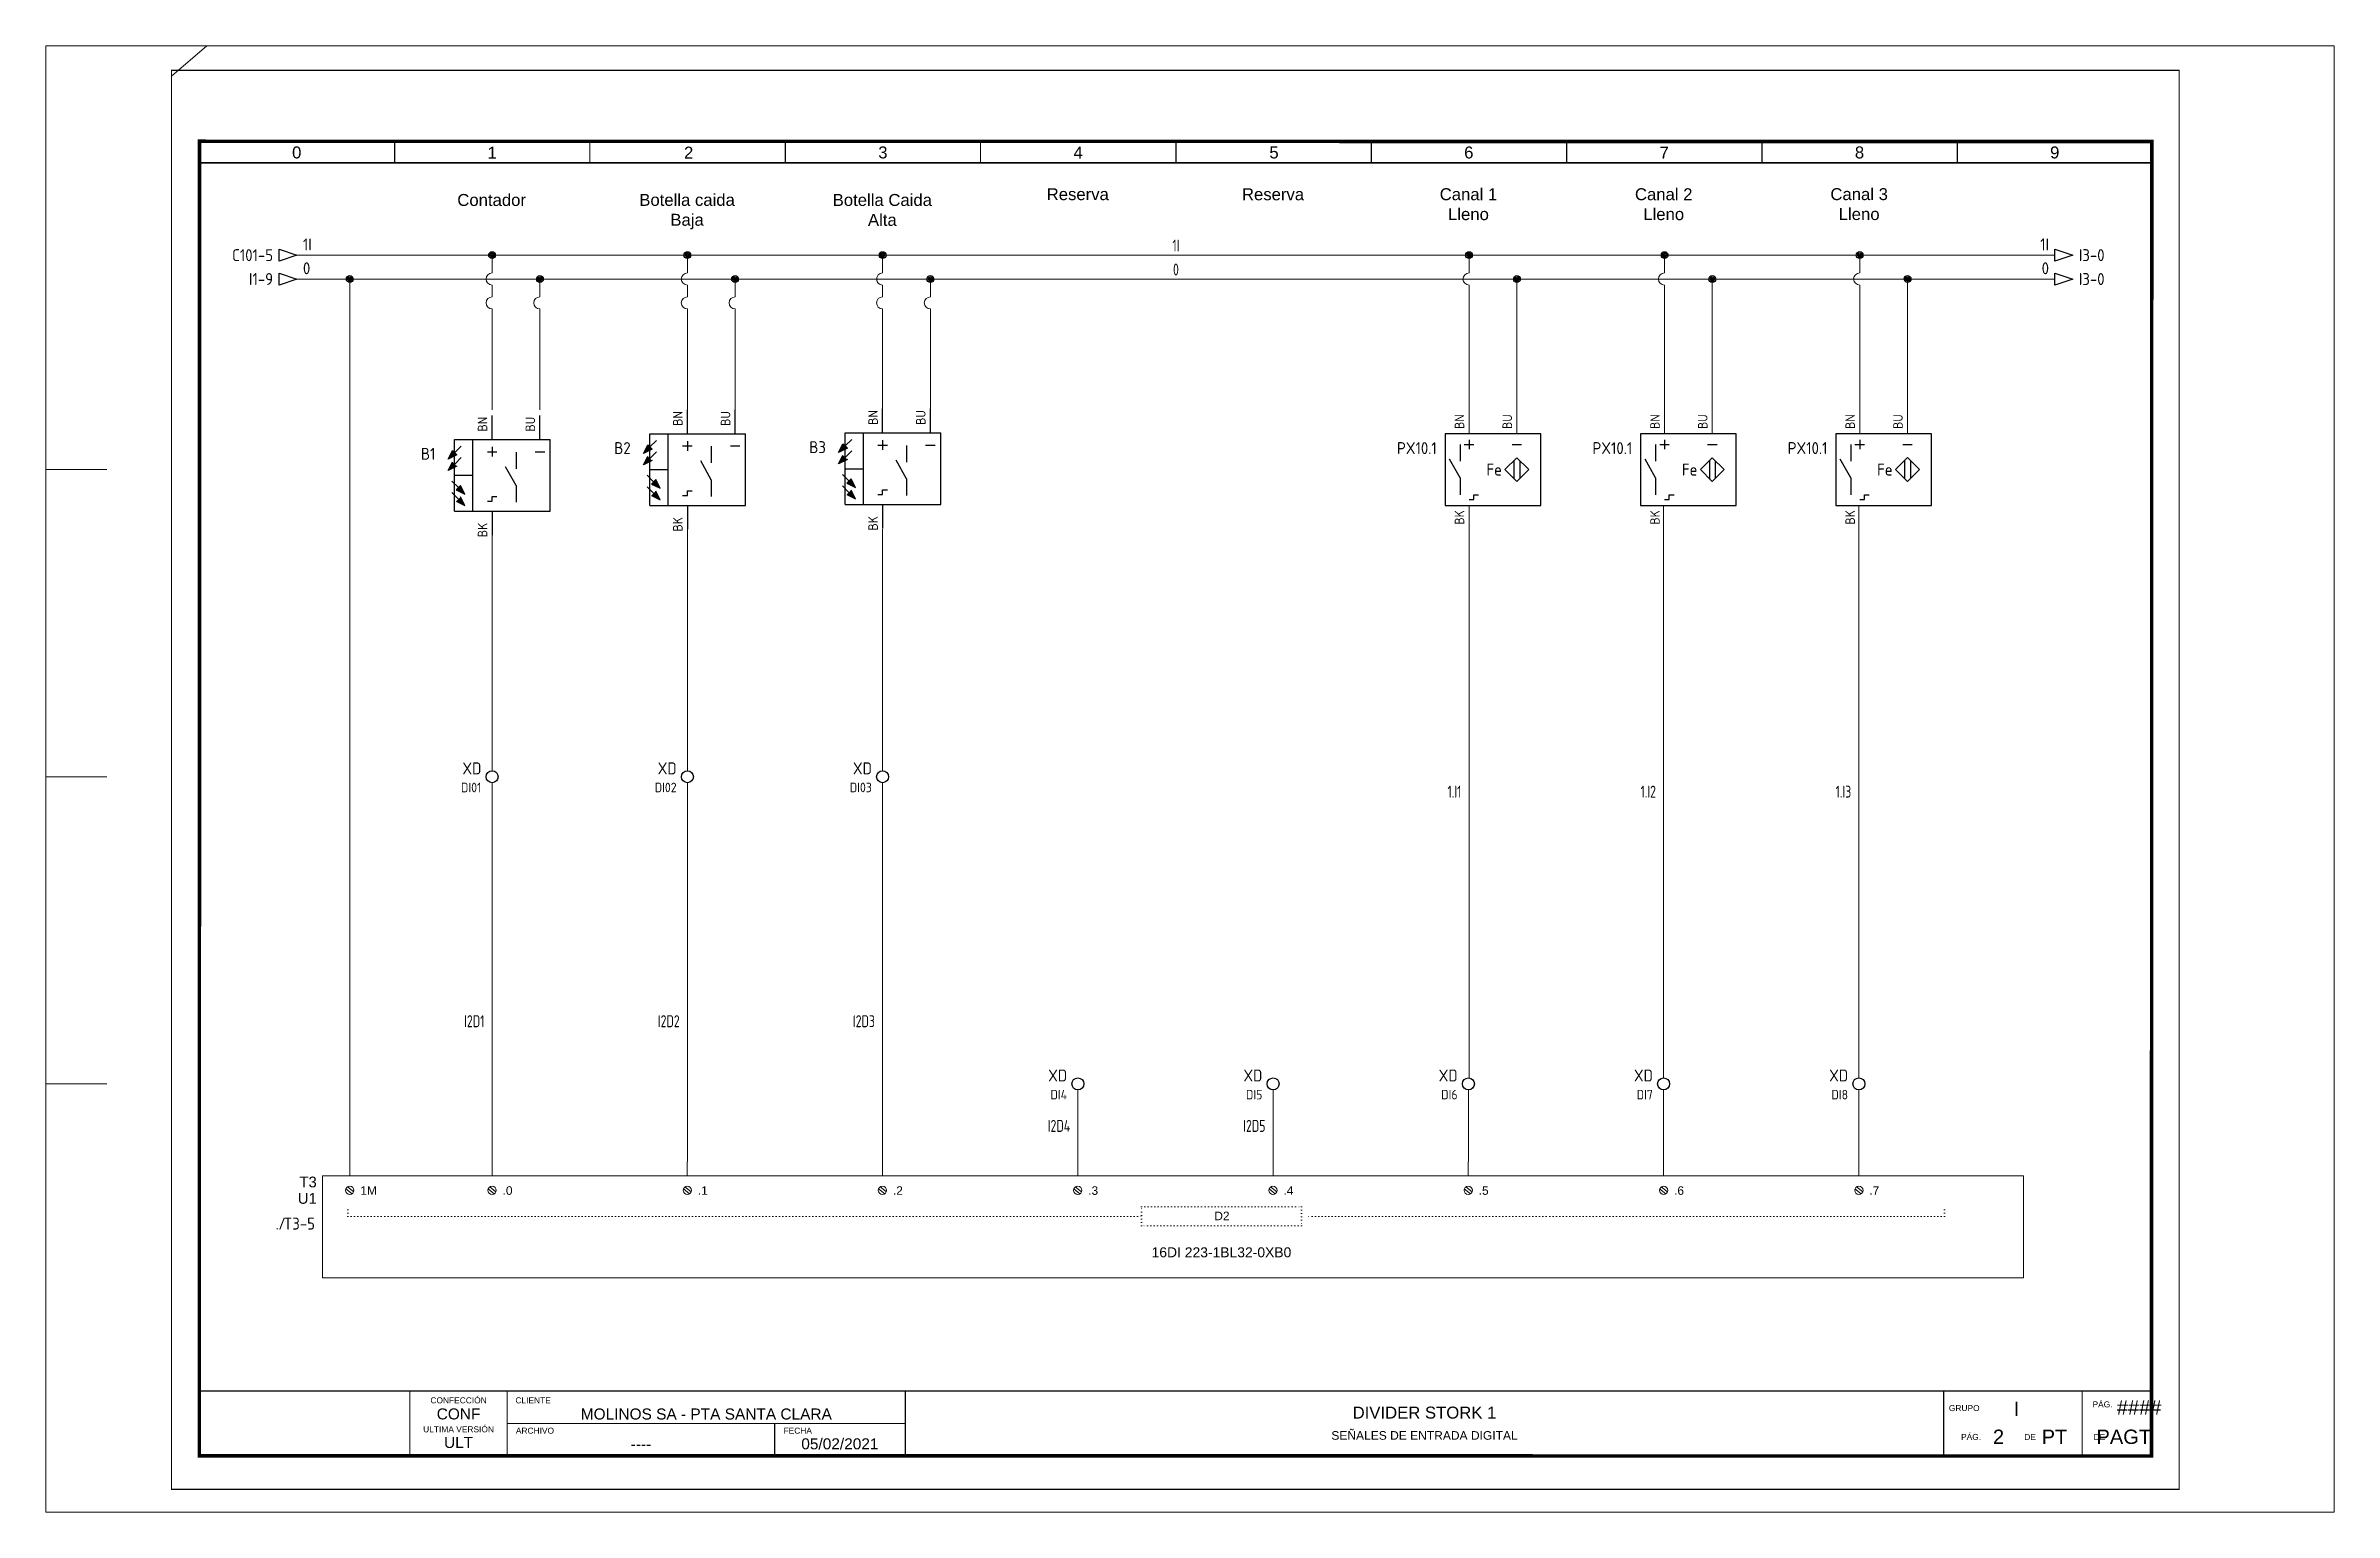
# Paper-space layout 'Layout1' of a CAD drawing. Header units: millimetres. Extents: x -26 to 453, y -5 to 302.
# The model-space entities are those that its viewports show. They can reach past a viewport. Long polylines and large blocks are cut down to what shows.
import ezdxf
from ezdxf.enums import TextEntityAlignment as Align

# ---------------------------------------------------------------- set-up
doc = ezdxf.new("R2010")
doc.units = ezdxf.units.MM
doc.linetypes.add('ACAD_ISO07W100', pattern=[3, 0, -3])
for name, color, linetype in [('BLK_12_THHN', 9, 'Continuous'), ('SYMS', 7, 'Continuous'), ('TAGS', 150, 'Continuous'), ('TERMS', 123, 'Continuous'), ('WIREFIXED', 7, 'Continuous'), ('WIRENO', 72, 'Continuous'), ('WIREREF', 52, 'Continuous'), ('WIREREF_DEST', 52, 'Continuous'), ('XREF', 7, 'Continuous')]:
    doc.layers.add(name, color=color, linetype=linetype)
for name, color, linetype, lineweight in [('eProC - L2', 41, 'Continuous', 20), ('RED_05', 1, 'Continuous', 5), ('RED_15', 1, 'Continuous', 15), ('WHT_15', 7, 'Continuous', 15)]:
    doc.layers.add(name, color=color, linetype=linetype, lineweight=lineweight)
doc.styles.get("Standard").update_dxf_attribs({"font": 'arial.ttf'})
doc.styles.add('WD_IEC', font='ISOCP2.shx', dxfattribs={"width": 0.9, "height": 4})
picture_1 = doc.add_image_def('image1.jpg', size_in_pixel=(564, 174))

# ---------------------------------------------------------------- blocks, each defined once
blk = doc.blocks.new('eproc_rotulo_010')
at = {"layer": 'eProC - L2', "color": 0, "lineweight": 5, "const_width": 0.233}
for points in [[(0.12, 297.12), (420.12, 297.12), (420.12, 0.12), (0.12, 0.12), (0.12, 297.12)], [(5.9, 20.72), (414.37, 20.7)], [(49.98, 7.12), (49.98, 20.72)], [(70.35, 7.12), (70.35, 20.72)], [(153.64, 7.04), (153.64, 20.64)], [(70.35, 13.92), (153.64, 13.92)], [(126.3, 7.12), (126.3, 13.92)]]:
    blk.add_lwpolyline(points, dxfattribs=at)
at = {"layer": 'eProC - L2', "color": 0}
blk.add_lwpolyline([(420.12, 0.12), (420.12, 297.12), (0.12, 297.12), (0.12, 0.12), (420.12, 0.12)], dxfattribs=at)
at = {"layer": 'eProC - L2', "color": 0, "lineweight": 40, "const_width": 0.75}
blk.add_lwpolyline([(5.92, 7.13), (414.37, 7.11), (414.4, 282.24), (5.95, 282.27)], close=True, dxfattribs=at)
at = {"layer": 'eProC - L2', "color": 0, "lineweight": 5, "const_width": 0.233}
for points in [[(46.8, 277.83), (5.9, 277.83), (5.9, 282.27), (46.8, 282.27)], [(87.64, 277.83), (46.75, 277.83), (46.75, 282.27), (87.64, 282.27)], [(128.54, 277.83), (87.64, 277.83), (87.64, 282.26), (128.54, 282.26)], [(169.38, 277.83), (128.49, 277.83), (128.49, 282.26), (169.38, 282.26)], [(210.28, 277.82), (169.38, 277.82), (169.38, 282.26), (210.28, 282.26)], [(251.12, 277.82), (210.23, 277.82), (210.23, 282.26), (251.12, 282.26)], [(292.02, 277.82), (251.12, 277.82), (251.12, 282.25), (292.02, 282.25)], [(332.86, 277.82), (291.97, 277.82), (291.97, 282.25), (332.86, 282.25)], [(373.76, 277.83), (332.86, 277.83), (332.86, 282.27), (373.76, 282.27)], [(414.6, 277.83), (373.71, 277.83), (373.71, 282.27), (414.6, 282.27)]]:
    blk.add_lwpolyline(points, close=True, dxfattribs=at)
at = {"layer": 'eProC - L2', "color": 0, "lineweight": 0, "const_width": 0.233}
for points in [[(370.87, 7.1), (370.87, 20.7)], [(399.87, 7.1), (399.87, 20.7)]]:
    blk.add_lwpolyline(points, dxfattribs=at)
at = {"layer": 'eProC - L2', "color": 0, "lineweight": 20, "char_height": 2.5, "attachment_point": 8}
for s, insert in [('{\\fArial|b0|i0|c0|p18;0}', (26.3, 278.65)), ('{\\fArial|b0|i0|c0|p18;1}', (67.19, 278.65)), ('{\\fArial|b0|i0|c0|p18;2}', (108.3, 278.65)), ('{\\fArial|b0|i0|c0|p18;3}', (148.93, 278.65)), ('{\\fArial|b0|i0|c0|p18;4}', (189.78, 278.65)), ('{\\fArial|b0|i0|c0|p18;5}', (230.77, 278.65)), ('{\\fArial|b0|i0|c0|p18;6}', (271.52, 278.65)), ('{\\fArial|b0|i0|c0|p18;7}', (312.41, 278.65)), ('{\\fArial|b0|i0|c0|p18;8}', (353.26, 278.65)), ('{\\fArial|b0|i0|c0|p18;9}', (394.11, 278.65))]:
    blk.add_mtext(s, dxfattribs=dict(at, insert=insert))
at = {"layer": 'eProC - L2', "color": 0, "char_height": 1.2552}
for s, insert, attachment_point in [('{\\fArial|b0|i0|c0|p18;CONFECCIÓN }', (60.16, 18.11), 8), ('{\\fArial|b0|i0|c0|p18;CLIENTE}', (72.05, 18.11), 7), ('{\\fArial|b0|i0|c0|p18;GRUPO}', (371.96, 16.49), 7), ('{\\fArial|b0|i0|c0|p18;PÁG.}', (402.01, 17.26), 7), ('{\\fArial|b0|i0|c0|p18;ULTIMA VERSIÓN}', (60.16, 12.05), 8), ('{\\fArial|b0|i0|c0|p18;ARCHIVO}', (72.15, 11.76), 7), ('{\\fArial|b0|i0|c0|p18;FECHA}', (128.15, 11.76), 7), ('{\\fArial|b0|i0|c0|p18;PÁG.}', (374.51, 10.46), 7), ('{\\fArial|b0|i0|c0|p18;DE}', (387.74, 10.46), 7), ('{\\fArial|b0|i0|c0|p18;DE}', (402.24, 10.46), 7)]:
    blk.add_mtext(s, dxfattribs=dict(at, insert=insert, attachment_point=attachment_point))
at = {"layer": 'eProC - L2', "color": 0}
for tag, height, p in [('CONF', 2.31, (60.16, 14.76)), ('CLIENTE', 2.31, (111.99, 14.74)), ('DESC_1', 2.5, (262.25, 14.94)), ('ULT', 2.31, (60.16, 8.79)), ('ARCH', 2.31, (98.32, 8.46)), ('FECHA', 2.31, (139.94, 8.5)), ('DESC__2', 1.8, (262.25, 10.51))]:
    blk.add_attdef(tag, text='', height=height, dxfattribs=at).set_placement(p, align=Align.CENTER)
for tag, p in [('GR', (386.11, 17)), ('PGRAL', (411.76, 17.25)), ('PG', (382.35, 11.13)), ('PT', (394.05, 11.13)), ('PAGT', (408.55, 11.13))]:
    blk.add_attdef(tag, text='', height=3, dxfattribs=at).set_placement(p, align=Align.MIDDLE_CENTER)
at = {"layer": 'eProC - L2', "color": 0, "flags": 9}
blk.add_attdef('WD_TB', (0.12, 0.12), '', height=2.5, dxfattribs=at)
at = {"layer": 'eProC - L2', "color": 0}
image = blk.add_image(picture_1, insert=(5.9, 7.12), size_in_units=(44.08, 13.6), dxfattribs=at)
image.dxf.flags = 7
blk = doc.blocks.new('eProC_B1200_200')
at = {"layer": 'eProC - L2'}
blk.add_lwpolyline([(0, 0), (408.5, 0), (408.5, -257.01), (0, -257.01)], close=True, dxfattribs=at)
for points in [[(31.51, -209.06), (31.51, -211.98)], [(61.28, -209.06), (61.28, -211.98)], [(102.12, -209.06), (102.12, -211.98)], [(142.97, -209.06), (142.97, -211.98)], [(183.82, -209.06), (183.82, -211.98)], [(224.68, -209.06), (224.68, -211.98)], [(265.52, -209.06), (265.52, -211.98)], [(306.38, -209.06), (306.38, -211.98)], [(347.23, -209.06), (347.23, -211.98)], [(381.68, -211.98), (25.8, -211.98)], [(25.8, -233.3), (25.8, -211.98)], [(31.98, -215.75), (30.69, -214.73)], [(31, -214.3), (32.32, -215.34)], [(61.74, -215.75), (60.45, -214.73)], [(60.77, -214.3), (62.08, -215.34)], [(102.59, -215.75), (101.3, -214.73)], [(101.62, -214.3), (102.93, -215.34)], [(143.41, -215.75), (142.12, -214.73)], [(142.44, -214.3), (143.76, -215.34)], [(184.26, -215.75), (182.97, -214.73)], [(183.29, -214.3), (184.61, -215.34)], [(225.11, -215.75), (223.82, -214.73)], [(224.14, -214.3), (225.46, -215.34)], [(265.96, -215.75), (264.67, -214.73)], [(264.99, -214.3), (266.31, -215.34)], [(306.84, -215.75), (305.55, -214.73)], [(305.87, -214.3), (307.18, -215.34)], [(347.69, -215.75), (346.4, -214.73)], [(346.72, -214.3), (348.03, -215.34)], [(381.68, -211.98), (381.68, -233.3)], [(25.8, -233.3), (381.68, -233.3)]]:
    blk.add_lwpolyline(points, dxfattribs=at)
at = {"layer": 'eProC - L2', "linetype": 'ACAD_ISO07W100', "ltscale": 0.2}
for points in [[(31.1, -219.07), (31.1, -220.51), (197.13, -220.51)], [(365.14, -219.07), (365.14, -220.51), (232.1, -220.51)]]:
    blk.add_lwpolyline(points, dxfattribs=at)
blk.add_lwpolyline([(197.13, -218.43), (230.6, -218.43), (230.6, -222.41), (197.13, -222.41)], close=True, dxfattribs=at)
at = {"layer": 'eProC - L2'}
for centre in [(31.51, -215.01), (61.28, -215.01), (102.12, -215.01), (142.95, -215.01), (183.8, -215.01), (224.65, -215.01), (265.5, -215.01), (306.38, -215.01), (347.23, -215.01)]:
    blk.add_circle(centre, 0.871, dxfattribs=at)
at = {"layer": 'eProC - L2', "char_height": 1.786, "attachment_point": 1}
for s, insert in [('1M', (33.7, -214.16)), ('.0', (63.47, -214.16)), ('.1', (104.32, -214.16)), ('.2', (145.14, -214.16)), ('.3', (185.99, -214.16)), ('.4', (226.84, -214.16)), ('.5', (267.69, -214.16)), ('.6', (308.57, -214.16)), ('.7', (349.42, -214.16))]:
    blk.add_mtext_dynamic_manual_height_columns(s, width=4.8385, gutter_width=11.16, heights=[0], dxfattribs=dict(at, insert=insert))
at = {"layer": 'eProC - L2'}
for tag, p in [('GXX1', (24.6, -214.37)), ('ID1', (24.6, -217.82))]:
    blk.add_attdef(tag, text='', height=2.23, dxfattribs=at).set_placement(p, align=Align.RIGHT)
for tag, height, p in [('BYTE', 1.79, (213.97, -221.26)), ('DESC1', 2.08, (213.87, -229.02))]:
    blk.add_attdef(tag, text='', height=height, dxfattribs=at).set_placement(p, align=Align.CENTER)
blk = doc.blocks.new('WDDOT')
for radius in [0.72, 0.449, 0.223]:
    blk.add_circle((0, 0), radius)
blk = doc.blocks.new('HA1D3')
blk.add_lwpolyline([(0, 0), (-3.75, -1.25), (-3.75, 1.25)], close=True)
at = {"style": 'WD_IEC'}
blk.add_attdef('XREF', text='', height=2.5, dxfattribs=at).set_placement((-5, 0), align=Align.MIDDLE_RIGHT)
at = {"style": 'WD_IEC', "flags": 1}
blk.add_attdef('SIGCODE', text='', height=1, dxfattribs=at).set_placement((-2.5, 1.8), align=Align.RIGHT)
at = {"style": 'WD_IEC'}
for tag, p, height, flags in [('X1TERM01', (0, 0), 0.32, 1), ('WIRENO', (1.25, 1), 2.5, 8)]:
    blk.add_attdef(tag, p, '', height=height, dxfattribs=dict(at, flags=flags))
blk.add_attdef('DESC1', text='', height=2.5, dxfattribs=at).set_placement((1.25, -1), align=Align.TOP_LEFT)
blk = doc.blocks.new('WD_WNH')
at = {"linetype": 'Continuous', "style": 'WD_IEC', "width": 0.8}
blk.add_attdef('WIRENO', text='', height=2.5, dxfattribs=at).set_placement((0, 0.75), align=Align.CENTER)
at = {"style": 'WD_IEC', "flags": 1}
for tag, p in [('W08USER', (0, 0.375)), ('W04USER', (0, 0.875)), ('W05USER', (0, 0.75)), ('W09USER', (0, 0.25)), ('W03USER', (0, 1)), ('W06USER', (0, 0.625)), ('W07USER', (0, 0.5)), ('W02USER', (0, 1.125)), ('W01USER', (0, 1.25)), ('W10USER', (0, 0.125))]:
    blk.add_attdef(tag, text='', height=0.08, dxfattribs=at).set_placement(p, align=Align.CENTER)
blk = doc.blocks.new('VT0002')
blk.add_circle((0, 0), 1.25)
at = {"style": 'WD_IEC', "flags": 1}
for tag, p, height in [('ASSYCODE', (2.75, 10.75), 1), ('CATDESC', (2.75, 9.25), 1), ('MFG', (2.75, 7.25), 1.5), ('CAT', (2.75, 4.75), 1.5), ('X4PIN01', (-1.25, 1), 0.25), ('X4TERM01', (-1.25, 0), 0.25), ('X4TERMDESC01', (-1.25, 0.5), 0.4), ('STRIPSEQ', (0, 0), 0.025), ('X2PIN01', (0, 2.25), 0.25), ('X2TERM01', (0, 1.25), 0.25), ('X8PIN01', (0, -0.25), 0.25), ('X2TERMDESC01', (0, 1.75), 0.4), ('X1PIN01', (1.25, 1), 0.25), ('X1TERM01', (1.25, 0), 0.25), ('X1TERMDESC01', (1.25, 0.5), 0.4), ('LINKTERM', (0, -0.04), 0.025), ('X8TERM01', (0, -1.25), 0.25), ('X8TERMDESC01', (0, -0.75), 0.4)]:
    blk.add_attdef(tag, p, '', height=height, dxfattribs=at)
at = {"style": 'WD_IEC'}
for tag, p in [('INST', (-2.25, 6.5)), ('LOC', (-2.25, 3.5)), ('DESC1', (-2.25, -6.25)), ('DESC2', (-2.25, -9.25)), ('DESC3', (-2.25, -12.25))]:
    blk.add_attdef(tag, text='', height=2.5, dxfattribs=at).set_placement(p, align=Align.RIGHT)
at = {"style": 'WD_IEC', "flags": 8}
for tag, height, p in [('TAGSTRIP', 2.5, (-2.25, 0.5)), ('TERM01', 2, (-2.25, -3.25))]:
    blk.add_attdef(tag, text='', height=height, dxfattribs=at).set_placement(p, align=Align.RIGHT)
blk = doc.blocks.new('WD_WNV')
at = {"linetype": 'Continuous', "style": 'WD_IEC', "width": 0.8}
blk.add_attdef('WIRENO', text='', height=2.5, dxfattribs=at).set_placement((-1.6, 0), align=Align.MIDDLE_RIGHT)
at = {"style": 'WD_IEC', "flags": 1}
for tag, p in [('W08USER', (-1, 0.375)), ('W04USER', (-1, 0.875)), ('W05USER', (-1, 0.75)), ('W09USER', (-1, 0.25)), ('W03USER', (-1, 1)), ('W06USER', (-1, 0.625)), ('W07USER', (-1, 0.5)), ('W02USER', (-1, 1.125)), ('W01USER', (-1, 1.25)), ('W10USER', (-1, 0.125))]:
    blk.add_attdef(tag, text='', height=0.08, dxfattribs=at).set_placement(p, align=Align.CENTER)
blk = doc.blocks.new('HA1S1')
blk.add_lwpolyline([(0, 1.25), (3.75, 0), (0, -1.25)], close=True)
at = {"style": 'WD_IEC'}
for tag, height, flags, p in [('WIRENO', 2.5, 8, (-1.25, 1)), ('SIGCODE', 1, 1, (5, 1.8))]:
    blk.add_attdef(tag, text='', height=height, dxfattribs=dict(at, flags=flags)).set_placement(p, align=Align.RIGHT)
at = {"style": 'WD_IEC', "flags": 1}
blk.add_attdef('X4TERM01', (0, 0), '', height=0.32, dxfattribs=at)
at = {"style": 'WD_IEC'}
blk.add_attdef('XREF', text='', height=2.5, dxfattribs=at).set_placement((5, 0), align=Align.MIDDLE_LEFT)
blk.add_attdef('DESC1', text='', height=2.5, dxfattribs=at).set_placement((-1.25, -1), align=Align.TOP_RIGHT)
blk = doc.blocks.new('VPX11IN3')
for p, q in [((-1.875, 5.25), (-1.875, 1.75)), ((-1, 5.25), (1, 5.25)), ((0, 6.25), (0, 4.25)), ((9, 5.25), (11, 5.25)), ((-1.875, -1.75), (-4.0625, 2.1875)), ((9.375, 1.875), (9.375, -1.875)), ((10.625, 1.875), (10.625, -1.875)), ((-1.875, -1.75), (-1.875, -5.25)), ((0, -6.25), (1, -6.25)), ((1, -6.25), (1, -5.25)), ((1, -5.25), (2, -5.25))]:
    blk.add_line(p, q)
for points in [[(-5, -7.5), (15, -7.5), (15, 7.5), (-5, 7.5)], [(10, 2.5), (12.5, 0), (10, -2.5), (7.5, 0)]]:
    blk.add_lwpolyline(points, close=True)
at = {"style": 'WD_IEC'}
blk.add_text('Fe', height=2.5, dxfattribs=at).set_placement((6.875, 0), align=Align.MIDDLE_RIGHT)
for tag, p in [('TERM02', (-1, 8.5)), ('TERM03', (9, 8.5))]:
    blk.add_attdef(tag, p, '', height=2, rotation=90, dxfattribs=at)
for tag, p in [('INST', (-6.75, 10.25)), ('TAG1', (-6.75, 3.25)), ('LOC', (-6.75, 6.75)), ('DESC1', (-6.75, -5.2)), ('DESC2', (-6.75, -8.7)), ('WDTAGALT', (-6.25, -15.125)), ('DESC3', (-6.75, -12.2))]:
    blk.add_attdef(tag, text='', height=2.5, dxfattribs=at).set_placement(p, align=Align.RIGHT)
at = {"style": 'WD_IEC', "flags": 1}
for tag, p, height in [('X2TERM02', (0, 7.5), 0.32), ('X2TERM03', (10, 7.5), 0.32), ('MFG', (17.75, 6.5), 1.5), ('CAT', (17.75, 4), 1.5), ('ASSYCODE', (16, -4), 1), ('FAMILY', (16, -5.5), 1), ('X8TERM01', (0, -7.5), 0.32), ('CATDESC', (16, -7), 1)]:
    blk.add_attdef(tag, p, '', height=height, dxfattribs=at)
at = {"lineweight": 15, "style": 'WD_IEC'}
blk.add_attdef('XREF', text='', height=2.5, dxfattribs=at).set_placement((-6.75, -1.35), align=Align.RIGHT)
at = {"style": 'WD_IEC'}
blk.add_attdef('TERM01', text='', height=2, rotation=90, dxfattribs=at).set_placement((-1, -8.5), align=Align.RIGHT)
blk = doc.blocks.new('HA2D1_REF')
at = {"insert": (0.12, 1.25), "char_height": 2.5, "attachment_point": 1, "style": 'WD_IEC'}
blk.add_mtext_dynamic_manual_height_columns('./', width=3.6033, gutter_width=12.5, heights=[0], dxfattribs=at)
at = {"style": 'WD_IEC', "flags": 8}
blk.add_attdef('SIGCODE', (0, 3), '', height=2.5, dxfattribs=at)
at = {"style": 'WD_IEC'}
blk.add_attdef('XREF', text='', height=2.5, dxfattribs=at).set_placement((1.82, 0), align=Align.MIDDLE_LEFT)
blk.add_attdef('DESC1', text='', height=2.5, dxfattribs=at).set_placement((4.5, -4.19), align=Align.MIDDLE_CENTER)
blk = doc.blocks.new('VPE11B16')
for p, q in [((0, 7.5), (0, 12.5)), ((10, 7.5), (10, 12.5)), ((-9.2, 3.39), (-8.29, 5.2)), ((-8.29, 5.2), (-7.38, 4.29)), ((-7.85, -7.5), (-7.85, 7.5)), ((-7.85, 7.5), (12.15, 7.5)), ((-7.83, 4.75), (-6.47, 6.11)), ((-4.1, 7.5), (-4.1, -7.5)), ((-1, 4.94), (1, 4.94)), ((0, 5.94), (0, 3.94)), ((5, 4.88), (5, 1.38)), ((9, 4.94), (11, 4.94)), ((12.15, -7.5), (12.15, 7.5)), ((-7.38, 4.29), (-9.2, 3.39)), ((-9.2, 0.98), (-8.29, 2.8)), ((-7.38, 1.89), (-9.2, 0.98)), ((-7.85, 0), (-4.1, 0)), ((-7.83, 2.34), (-6.47, 3.71)), ((5, -2.12), (2.81, 1.81)), ((-7.06, -2.56), (-8.42, -1.2)), ((-7.06, -4.97), (-8.42, -3.6)), ((-6.61, -2.11), (-7.52, -3.02)), ((-7.52, -3.02), (-5.7, -3.92)), ((-5.7, -3.92), (-6.61, -2.11)), ((-5.7, -6.33), (-6.61, -4.51)), ((0, -5.43), (0, -4.43)), ((0, -4.43), (1, -4.43)), ((5, -2.12), (5, -5.62)), ((-7.85, -7.5), (12.15, -7.5)), ((-7.52, -5.42), (-5.7, -6.33)), ((-1, -5.43), (0, -5.43)), ((0, -7.5), (0, -12.5))]:
    blk.add_line(p, q)
for points in [[(-8.29, 5.2), (-7.38, 4.29), (-9.2, 3.39)], [(-8.29, 2.8), (-7.38, 1.89), (-9.2, 0.98)], [(-6.61, -2.11), (-7.52, -3.02), (-5.7, -3.92)], [(-6.61, -4.51), (-7.52, -5.42), (-5.7, -6.33)]]:
    blk.add_solid(points)
at = {"style": 'WD_IEC'}
for tag, p in [('INST', (-11.85, 12)), ('LOC', (-11.85, 8)), ('TAG1', (-11.85, 3.25)), ('XREF', (-11.85, -1.35)), ('DESC1', (-11.85, -5.2)), ('DESC2', (-11.85, -9.2)), ('DESC3', (-11.85, -13.2))]:
    blk.add_attdef(tag, text='', height=2.5, dxfattribs=at).set_placement(p, align=Align.RIGHT)
for tag, p in [('TERM01', (-1, 12.23)), ('TERM02', (9, 12.23))]:
    blk.add_attdef(tag, text='', height=2, rotation=90, dxfattribs=at).set_placement(p, align=Align.RIGHT)
at = {"style": 'WD_IEC', "flags": 1}
for tag, p, height in [('X2TERM01', (0, 12.5), 0.32), ('X2TERM02', (10, 12.5), 0.32), ('MFG', (12.69, 6.06), 1.5), ('CAT', (12.69, 3.56), 1.5), ('X4LINK', (-7.85, 0), 0.32), ('X1LINK', (12.15, 0), 0.32), ('ASSYCODE', (12.76, -4.38), 1), ('FAMILY', (12.76, -5.88), 1), ('CATDESC', (12.76, -7.38), 1), ('X8TERM03', (0, -12.5), 0.32)]:
    blk.add_attdef(tag, p, '', height=height, dxfattribs=at)
at = {"style": 'WD_IEC'}
blk.add_attdef('TERM03', (-1, -12.96), '', height=2, rotation=90, dxfattribs=at)

msp = doc.modelspace()

# ---------------------------------------------------------------- linework, layer by layer
at = {"layer": 'eProC - L2'}
for p, q in [((-13.42, 213.55), (-134.94, 213.55)), ((-13.42, 149.27), (-134.94, 149.27)), ((-13.42, 84.99), (-134.95, 84.99)), ((-13.42, 84.99), (-134.95, 84.99))]:
    msp.add_line(p, q, dxfattribs=at)
at = {"layer": 'RED_05'}
for p, q in [((26.35, 258.44), (394.16, 258.44)), ((271.57, 254.71), (271.57, 258.44)), ((312.47, 254.71), (312.47, 258.44)), ((353.31, 254.72), (353.31, 258.45)), ((271.57, 242.94), (271.57, 252.17)), ((312.47, 242.94), (312.47, 252.17)), ((353.31, 242.95), (353.31, 252.18)), ((271.57, 221.05), (271.57, 242.94)), ((312.47, 221.05), (312.47, 242.94)), ((353.31, 221.06), (353.31, 242.95)), ((271.57, 206.05), (271.57, 86.24)), ((312.28, 86.24), (312.28, 206.05)), ((353.13, 86.24), (353.13, 206.05)), ((67.18, 201.05), (67.18, 150.52)), ((108.03, 201.06), (108.03, 150.53)), ((148.88, 201.06), (148.88, 150.53)), ((67.18, 148.02), (67.18, 68.66)), ((108.03, 148.03), (108.03, 68.66)), ((148.88, 148.03), (148.88, 68.66)), ((189.73, 68.66), (189.73, 83.74)), ((230.58, 68.66), (230.58, 83.74)), ((271.43, 68.66), (271.43, 83.74)), ((312.28, 68.66), (312.28, 83.74)), ((353.13, 83.74), (353.13, 68.61))]:
    msp.add_line(p, q, dxfattribs=at)
for centre in [(271.57, 253.44), (312.47, 253.44), (353.31, 253.45)]:
    msp.add_arc(centre, 1.27, 90, 270, dxfattribs=at)
at = {"layer": 'RED_15'}
for p, q in [((67.18, 254.71), (67.18, 258.44)), ((108.03, 254.71), (108.03, 258.44)), ((148.88, 254.71), (148.88, 258.44)), ((67.18, 249.71), (67.18, 252.17)), ((108.03, 249.71), (108.03, 252.17)), ((148.88, 249.71), (148.88, 252.17)), ((67.18, 226.05), (67.18, 247.17)), ((108.03, 226.06), (108.03, 247.17)), ((148.88, 226.06), (148.88, 247.17))]:
    msp.add_line(p, q, dxfattribs=at)
for centre in [(67.18, 253.44), (108.03, 253.44), (148.88, 253.44), (67.18, 248.44), (108.03, 248.44), (148.88, 248.44)]:
    msp.add_arc(centre, 1.27, 90, 270, dxfattribs=at)
at = {"layer": 'WHT_15'}
for p, q in [((0.12, 295.93), (37.14, 327.61)), ((26.35, 253.44), (394.16, 253.44)), ((37.41, 249.71), (37.41, 253.44)), ((37.41, 68.66), (37.41, 249.71)), ((77.17, 249.71), (77.17, 253.44)), ((118.02, 249.71), (118.02, 253.44)), ((158.87, 249.71), (158.87, 253.44)), ((281.57, 221.05), (281.57, 253.45)), ((322.47, 221.05), (322.47, 253.45)), ((363.31, 221.06), (363.31, 253.46)), ((77.17, 226.05), (77.17, 247.17)), ((118.02, 226.06), (118.02, 247.17)), ((158.87, 226.06), (158.87, 247.17))]:
    msp.add_line(p, q, dxfattribs=at)
for centre in [(77.17, 248.44), (118.02, 248.44), (158.87, 248.44)]:
    msp.add_arc(centre, 1.27, 90, 270, dxfattribs=at)

# ---------------------------------------------------------------- block references
at = {"layer": 'BLK_12_THHN'}
msp.add_blockref('eProC_B1200_200', (5.9, 277.72), dxfattribs=at).add_auto_attribs({'GXX1': 'T3', 'ID1': 'U1', 'DESC1': '16DI 223-1BL32-0XB0', 'BYTE': 'D2'})
at = {"layer": 'eProC - L2'}
msp.add_blockref('eproc_rotulo_010', (0, 0), dxfattribs=at).add_auto_attribs({'PAGT': 'PAGT', 'PGRAL': '####', 'PT': 'PT', 'CONF': 'CONF', 'ULT': 'ULT', 'ARCH': '----', 'GR': 'I', 'PG': '2', 'DESC_1': 'DIVIDER STORK 1', 'DESC__2': 'SEÑALES DE ENTRADA DIGITAL', 'FECHA': '05/02/2021', 'CLIENTE': 'MOLINOS SA - PTA SANTA CLARA'})
at = {"layer": 'SYMS'}
ref = msp.add_blockref('HA1D3', (26.35, 258.44), dxfattribs=at)
ref.add_attrib('XREF', 'C101-5', dxfattribs={"layer": 'XREF', "height": 2.5, "style": 'WD_IEC'}).set_placement((21.35, 258.44), align=Align.MIDDLE_RIGHT)
ref.add_attrib('WIRENO', '1I', (27.6, 259.44), dxfattribs={"layer": 'WIREREF_DEST', "height": 2.5, "style": 'WD_IEC', "flags": 8})
for p in [(67.18, 258.44), (108.03, 258.44), (148.88, 258.44), (271.57, 258.44), (312.47, 258.44), (353.31, 258.45), (37.41, 253.44), (77.17, 253.44), (118.02, 253.44), (158.87, 253.44), (281.57, 253.44), (322.47, 253.44), (363.31, 253.45)]:
    msp.add_blockref('WDDOT', p, dxfattribs=at)
ref = msp.add_blockref('HA1S1', (394.16, 258.44), dxfattribs=at)
ref.add_attrib('XREF', 'I3-0', dxfattribs={"layer": 'XREF', "height": 2.5, "style": 'WD_IEC'}).set_placement((399.16, 258.44), align=Align.MIDDLE_LEFT)
ref.add_attrib('WIRENO', '1I', dxfattribs={"layer": 'WIREREF', "height": 2.5, "style": 'WD_IEC', "flags": 8}).set_placement((392.91, 259.44), align=Align.RIGHT)
ref = msp.add_blockref('HA1D3', (26.35, 253.44), dxfattribs=at)
ref.add_attrib('XREF', 'I1-9', dxfattribs={"layer": 'XREF', "height": 2.5, "style": 'WD_IEC'}).set_placement((21.35, 253.44), align=Align.MIDDLE_RIGHT)
ref.add_attrib('WIRENO', '0', (27.6, 254.44), dxfattribs={"layer": 'WIREREF_DEST', "height": 2.5, "style": 'WD_IEC', "flags": 8})
ref = msp.add_blockref('HA1S1', (394.16, 253.44), dxfattribs=at)
ref.add_attrib('XREF', 'I3-0', dxfattribs={"layer": 'XREF', "height": 2.5, "style": 'WD_IEC'}).set_placement((399.16, 253.44), align=Align.MIDDLE_LEFT)
ref.add_attrib('WIRENO', '0', dxfattribs={"layer": 'WIREREF', "height": 2.5, "style": 'WD_IEC', "flags": 8}).set_placement((392.91, 254.44), align=Align.RIGHT)
ref = msp.add_blockref('VPE11B16', (108.03, 213.56), dxfattribs=at)
ref.add_attrib('TERM02', 'BU', dxfattribs={"layer": 'TERMS', "height": 2, "rotation": 90, "style": 'WD_IEC'}).set_placement((117.02, 225.79), align=Align.RIGHT)
ref.add_attrib('TERM01', 'BN', dxfattribs={"layer": 'TERMS', "height": 2, "rotation": 90, "style": 'WD_IEC'}).set_placement((107.03, 225.79), align=Align.RIGHT)
ref.add_attrib('TERM03', 'BK', (107.03, 200.6), dxfattribs={"layer": 'TERMS', "height": 2, "rotation": 90, "style": 'WD_IEC'})
ref.add_attrib('TAG1', 'B2', dxfattribs={"layer": 'TAGS', "height": 2.5, "style": 'WD_IEC'}).set_placement((96.17, 216.81), align=Align.RIGHT)
ref = msp.add_blockref('VPE11B16', (148.88, 213.75), dxfattribs=at)
ref.add_attrib('TERM02', 'BU', dxfattribs={"layer": 'TERMS', "height": 2, "rotation": 90, "style": 'WD_IEC'}).set_placement((157.87, 225.99), align=Align.RIGHT)
ref.add_attrib('TERM01', 'BN', dxfattribs={"layer": 'TERMS', "height": 2, "rotation": 90, "style": 'WD_IEC'}).set_placement((147.88, 225.99), align=Align.RIGHT)
ref.add_attrib('TERM03', 'BK', (147.88, 200.8), dxfattribs={"layer": 'TERMS', "height": 2, "rotation": 90, "style": 'WD_IEC'})
ref.add_attrib('TAG1', 'B3', dxfattribs={"layer": 'TAGS', "height": 2.5, "style": 'WD_IEC'}).set_placement((137.02, 217), align=Align.RIGHT)
ref = msp.add_blockref('VPE11B16', (67.18, 212.36), dxfattribs=at)
ref.add_attrib('TERM02', 'BU', dxfattribs={"layer": 'TERMS', "height": 2, "rotation": 90, "style": 'WD_IEC'}).set_placement((76.17, 224.6), align=Align.RIGHT)
ref.add_attrib('TERM01', 'BN', dxfattribs={"layer": 'TERMS', "height": 2, "rotation": 90, "style": 'WD_IEC'}).set_placement((66.18, 224.6), align=Align.RIGHT)
ref.add_attrib('TERM03', 'BK', (66.18, 199.41), dxfattribs={"layer": 'TERMS', "height": 2, "rotation": 90, "style": 'WD_IEC'})
ref.add_attrib('TAG1', 'B1', dxfattribs={"layer": 'TAGS', "height": 2.5, "style": 'WD_IEC'}).set_placement((55.32, 215.61), align=Align.RIGHT)
ref = msp.add_blockref('VPX11IN3', (271.57, 213.55), dxfattribs=at)
ref.add_attrib('TERM03', 'BU', (280.57, 222.05), dxfattribs={"layer": 'TERMS', "height": 2, "rotation": 90, "style": 'WD_IEC'})
ref.add_attrib('TERM02', 'BN', (270.57, 222.05), dxfattribs={"layer": 'TERMS', "height": 2, "rotation": 90, "style": 'WD_IEC'})
ref.add_attrib('TERM01', 'BK', dxfattribs={"layer": 'TERMS', "height": 2, "rotation": 90, "style": 'WD_IEC'}).set_placement((270.57, 205.05), align=Align.RIGHT)
ref.add_attrib('TAG1', 'PX10.1', dxfattribs={"layer": 'TAGS', "height": 2.5, "style": 'WD_IEC'}).set_placement((264.82, 216.8), align=Align.RIGHT)
ref = msp.add_blockref('VPX11IN3', (312.47, 213.55), dxfattribs=at)
ref.add_attrib('TERM03', 'BU', (321.47, 222.05), dxfattribs={"layer": 'TERMS', "height": 2, "rotation": 90, "style": 'WD_IEC'})
ref.add_attrib('TERM02', 'BN', (311.47, 222.05), dxfattribs={"layer": 'TERMS', "height": 2, "rotation": 90, "style": 'WD_IEC'})
ref.add_attrib('TERM01', 'BK', dxfattribs={"layer": 'TERMS', "height": 2, "rotation": 90, "style": 'WD_IEC'}).set_placement((311.47, 205.05), align=Align.RIGHT)
ref.add_attrib('TAG1', 'PX10.1', dxfattribs={"layer": 'TAGS', "height": 2.5, "style": 'WD_IEC'}).set_placement((305.72, 216.8), align=Align.RIGHT)
ref = msp.add_blockref('VPX11IN3', (353.31, 213.56), dxfattribs=at)
ref.add_attrib('TERM03', 'BU', (362.31, 222.06), dxfattribs={"layer": 'TERMS', "height": 2, "rotation": 90, "style": 'WD_IEC'})
ref.add_attrib('TERM02', 'BN', (352.31, 222.06), dxfattribs={"layer": 'TERMS', "height": 2, "rotation": 90, "style": 'WD_IEC'})
ref.add_attrib('TERM01', 'BK', dxfattribs={"layer": 'TERMS', "height": 2, "rotation": 90, "style": 'WD_IEC'}).set_placement((352.31, 205.06), align=Align.RIGHT)
ref.add_attrib('TAG1', 'PX10.1', dxfattribs={"layer": 'TAGS', "height": 2.5, "style": 'WD_IEC'}).set_placement((346.56, 216.81), align=Align.RIGHT)
ref = msp.add_blockref('VT0002', (67.18, 149.27), dxfattribs=at)
ref.add_attrib('TERM01', 'DI01', dxfattribs={"layer": 'TERMS', "height": 2, "style": 'WD_IEC', "flags": 8}).set_placement((64.93, 146.02), align=Align.RIGHT)
ref.add_attrib('TAGSTRIP', 'XD', dxfattribs={"layer": 'TAGS', "height": 2.5, "style": 'WD_IEC', "flags": 8}).set_placement((64.93, 149.77), align=Align.RIGHT)
ref = msp.add_blockref('VT0002', (108.03, 149.28), dxfattribs=at)
ref.add_attrib('TERM01', 'DI02', dxfattribs={"layer": 'TERMS', "height": 2, "style": 'WD_IEC', "flags": 8}).set_placement((105.78, 146.03), align=Align.RIGHT)
ref.add_attrib('TAGSTRIP', 'XD', dxfattribs={"layer": 'TAGS', "height": 2.5, "style": 'WD_IEC', "flags": 8}).set_placement((105.78, 149.78), align=Align.RIGHT)
ref = msp.add_blockref('VT0002', (148.88, 149.28), dxfattribs=at)
ref.add_attrib('TERM01', 'DI03', dxfattribs={"layer": 'TERMS', "height": 2, "style": 'WD_IEC', "flags": 8}).set_placement((146.63, 146.03), align=Align.RIGHT)
ref.add_attrib('TAGSTRIP', 'XD', dxfattribs={"layer": 'TAGS', "height": 2.5, "style": 'WD_IEC', "flags": 8}).set_placement((146.63, 149.78), align=Align.RIGHT)
ref = msp.add_blockref('VT0002', (189.73, 84.99), dxfattribs=at)
ref.add_attrib('TERM01', 'DI4', dxfattribs={"layer": 'TERMS', "height": 2, "style": 'WD_IEC', "flags": 8}).set_placement((187.48, 81.74), align=Align.RIGHT)
ref.add_attrib('TAGSTRIP', 'XD', dxfattribs={"layer": 'TAGS', "height": 2.5, "style": 'WD_IEC', "flags": 8}).set_placement((187.48, 85.49), align=Align.RIGHT)
ref = msp.add_blockref('VT0002', (230.58, 84.99), dxfattribs=at)
ref.add_attrib('TERM01', 'DI5', dxfattribs={"layer": 'TERMS', "height": 2, "style": 'WD_IEC', "flags": 8}).set_placement((228.33, 81.74), align=Align.RIGHT)
ref.add_attrib('TAGSTRIP', 'XD', dxfattribs={"layer": 'TAGS', "height": 2.5, "style": 'WD_IEC', "flags": 8}).set_placement((228.33, 85.49), align=Align.RIGHT)
ref = msp.add_blockref('VT0002', (271.43, 84.99), dxfattribs=at)
ref.add_attrib('TERM01', 'DI6', dxfattribs={"layer": 'TERMS', "height": 2, "style": 'WD_IEC', "flags": 8}).set_placement((269.18, 81.74), align=Align.RIGHT)
ref.add_attrib('TAGSTRIP', 'XD', dxfattribs={"layer": 'TAGS', "height": 2.5, "style": 'WD_IEC', "flags": 8}).set_placement((269.18, 85.49), align=Align.RIGHT)
ref = msp.add_blockref('VT0002', (312.28, 84.99), dxfattribs=at)
ref.add_attrib('TERM01', 'DI7', dxfattribs={"layer": 'TERMS', "height": 2, "style": 'WD_IEC', "flags": 8}).set_placement((310.03, 81.74), align=Align.RIGHT)
ref.add_attrib('TAGSTRIP', 'XD', dxfattribs={"layer": 'TAGS', "height": 2.5, "style": 'WD_IEC', "flags": 8}).set_placement((310.03, 85.49), align=Align.RIGHT)
ref = msp.add_blockref('VT0002', (353.13, 84.99), dxfattribs=at)
ref.add_attrib('TERM01', 'DI8', dxfattribs={"layer": 'TERMS', "height": 2, "style": 'WD_IEC', "flags": 8}).set_placement((350.88, 81.74), align=Align.RIGHT)
ref.add_attrib('TAGSTRIP', 'XD', dxfattribs={"layer": 'TAGS', "height": 2.5, "style": 'WD_IEC', "flags": 8}).set_placement((350.88, 85.49), align=Align.RIGHT)
ref = msp.add_blockref('HA2D1_REF', (21.78, 55.74), dxfattribs=at)
ref.add_attrib('XREF', 'T3-5', dxfattribs={"layer": 'XREF', "height": 2.5, "style": 'WD_IEC'}).set_placement((23.6, 55.74), align=Align.MIDDLE_LEFT)
at = {"layer": 'WIREFIXED'}
ref = msp.add_blockref('WD_WNV', (271.57, 146.15), dxfattribs=at)
ref.add_attrib('WIRENOF', '1.I1', dxfattribs={"linetype": 'Continuous', "height": 2.5, "style": 'WD_IEC', "width": 0.8}).set_placement((269.97, 146.15), align=Align.MIDDLE_RIGHT)
ref = msp.add_blockref('WD_WNV', (312.28, 146.15), dxfattribs=at)
ref.add_attrib('WIRENOF', '1.I2', dxfattribs={"linetype": 'Continuous', "height": 2.5, "style": 'WD_IEC', "width": 0.8}).set_placement((310.68, 146.15), align=Align.MIDDLE_RIGHT)
ref = msp.add_blockref('WD_WNV', (353.13, 146.15), dxfattribs=at)
ref.add_attrib('WIRENOF', '1.I3', dxfattribs={"linetype": 'Continuous', "height": 2.5, "style": 'WD_IEC', "width": 0.8}).set_placement((351.53, 146.15), align=Align.MIDDLE_RIGHT)
ref = msp.add_blockref('WD_WNV', (67.18, 98.11), dxfattribs=at)
ref.add_attrib('WIRENOF', 'I2D1', dxfattribs={"linetype": 'Continuous', "height": 2.5, "style": 'WD_IEC', "width": 0.8}).set_placement((65.58, 98.11), align=Align.MIDDLE_RIGHT)
ref = msp.add_blockref('WD_WNV', (108.03, 98.11), dxfattribs=at)
ref.add_attrib('WIRENOF', 'I2D2', dxfattribs={"linetype": 'Continuous', "height": 2.5, "style": 'WD_IEC', "width": 0.8}).set_placement((106.43, 98.11), align=Align.MIDDLE_RIGHT)
ref = msp.add_blockref('WD_WNV', (148.88, 98.11), dxfattribs=at)
ref.add_attrib('WIRENOF', 'I2D3', dxfattribs={"linetype": 'Continuous', "height": 2.5, "style": 'WD_IEC', "width": 0.8}).set_placement((147.28, 98.11), align=Align.MIDDLE_RIGHT)
ref = msp.add_blockref('WD_WNV', (189.73, 76.2), dxfattribs=at)
ref.add_attrib('WIRENOF', 'I2D4', dxfattribs={"linetype": 'Continuous', "height": 2.5, "style": 'WD_IEC', "width": 0.8}).set_placement((188.13, 76.2), align=Align.MIDDLE_RIGHT)
ref = msp.add_blockref('WD_WNV', (230.58, 76.2), dxfattribs=at)
ref.add_attrib('WIRENOF', 'I2D5', dxfattribs={"linetype": 'Continuous', "height": 2.5, "style": 'WD_IEC', "width": 0.8}).set_placement((228.98, 76.2), align=Align.MIDDLE_RIGHT)
at = {"layer": 'WIRENO'}
ref = msp.add_blockref('WD_WNH', (210.25, 258.44), dxfattribs=at)
ref.add_attrib('WIRENO', '1I', dxfattribs={"linetype": 'Continuous', "height": 2.5, "style": 'WD_IEC', "width": 0.8}).set_placement((210.25, 259.19), align=Align.CENTER)
ref = msp.add_blockref('WD_WNH', (210.25, 253.44), dxfattribs=at)
ref.add_attrib('WIRENO', '0', dxfattribs={"linetype": 'Continuous', "height": 2.5, "style": 'WD_IEC', "width": 0.8}).set_placement((210.25, 254.19), align=Align.CENTER)

# ---------------------------------------------------------------- texts
at = {"layer": 'TAGS', "char_height": 2.5, "attachment_point": 2}
for s, insert in [('Contador', (67.08, 271.24)), ('Botella caida^JBaja', (107.97, 271.26)), ('Botella Caida^JAlta', (148.82, 271.24)), ('Reserva', (189.71, 272.45)), ('Reserva', (230.56, 272.43)), ('Canal 1^JLleno', (271.45, 272.44)), ('Canal 2^JLleno', (312.3, 272.44)), ('Canal 3^JLleno', (353.19, 272.46))]:
    msp.add_mtext_dynamic_manual_height_columns(s, width=32.7092, gutter_width=12.5, heights=[0], dxfattribs=dict(at, insert=insert))

psp = doc.layouts.get("Layout1")

# ---------------------------------------------------------------- viewports
at = {"layer": '0'}
psp.add_viewport(center=(213.13, 148.76), size=(478.79, 306.9305), view_center_point=(213.19, 148.8), view_height=306.9305, dxfattribs=at)

doc.saveas('drawing.dxf')
